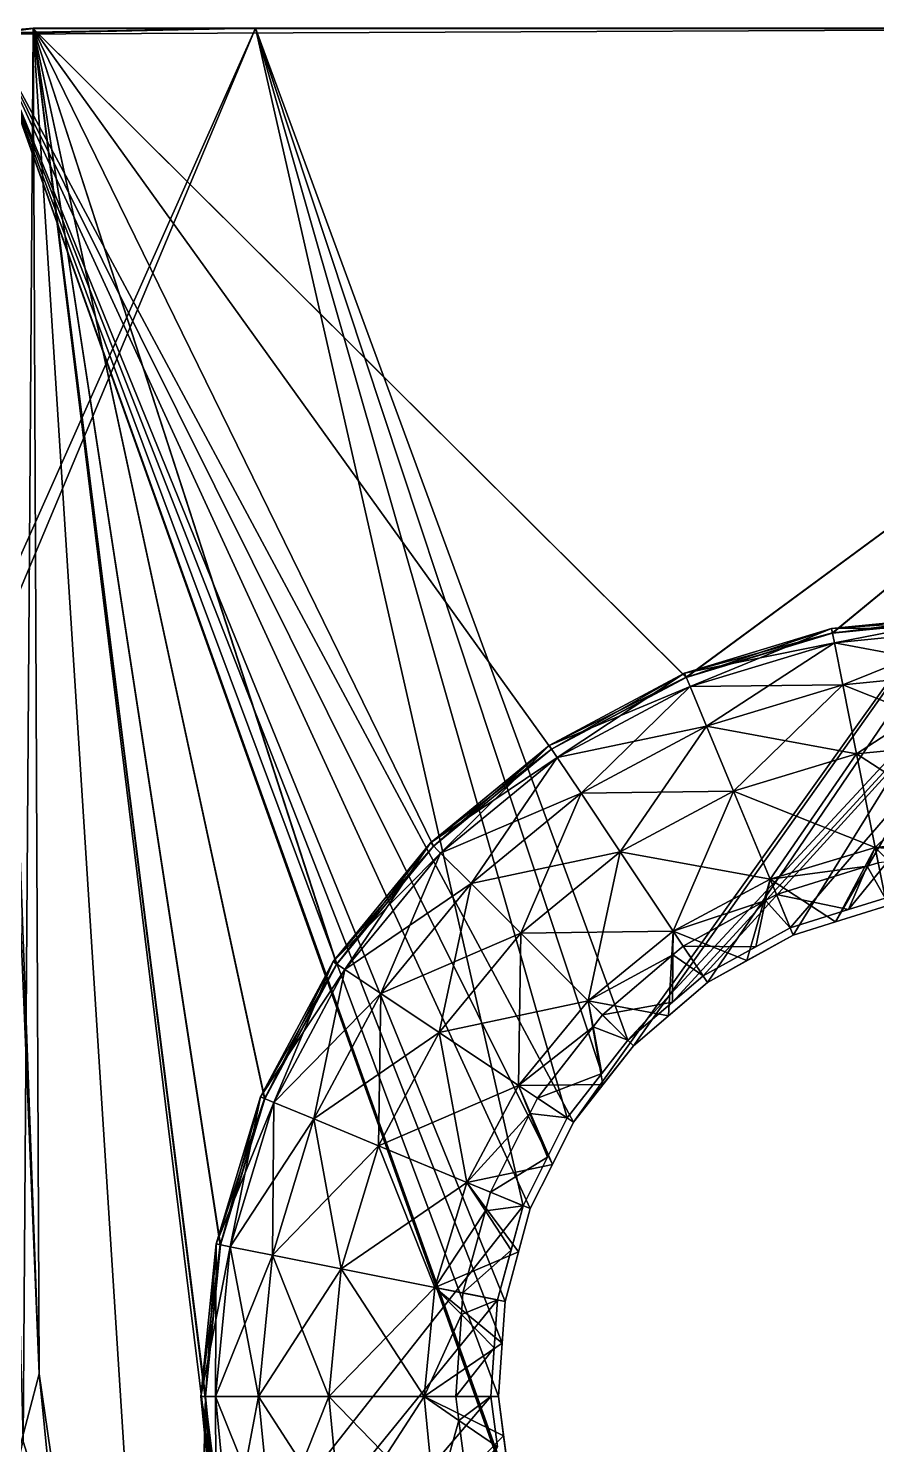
# Model space of a CAD drawing. Extents: x -4 to 137, y -13 to 10.
# Drawn here: x -1.235 to 0.442, y 0.952 to 3.754 of the extents above; entities that cross this region are included whole.
import ezdxf

# ---------------------------------------------------------------- set-up
doc = ezdxf.new("R2010")
doc.units = 0
doc.header["$MEASUREMENT"] = 0

msp = doc.modelspace()

# ---------------------------------------------------------------- linework, layer by layer
for points in [[(-0.222046, 0.683428, -18.233997), (-3.879623, -0.850135, -18.20723), (-1.31192, 3.742448, -18.287384)], [(-3.644165, -2.665047, -17.653316), (-3.475983, -2.665063, -17.653318), (-0.785675, 3.754222, -17.541269)], [(-1.367523, 3.741964, -17.541483), (-3.644165, -2.665047, -17.653316), (-0.785675, 3.754222, -17.541269)], [(-0.785675, 3.754222, -17.541269), (-3.475983, -2.665063, -17.653318), (-0.256714, 1.424779, -17.581928)], [(-1.348679, 3.74359, -17.541454), (-1.367523, 3.741964, -17.541483), (-0.785675, 3.754222, -17.541269)], [(-1.333725, 3.744881, -17.541431), (-1.348679, 3.74359, -17.541454), (-0.785675, 3.754222, -17.541269)], [(-1.225433, 3.754223, -16.880358), (-1.31192, 3.742449, -16.771122), (-1.341217, 3.744234, -17.501444)], [(-1.225433, 3.754223, -16.880358), (-1.341217, 3.744234, -17.501444), (-1.327164, 3.745446, -17.501421)], [(-1.225433, 3.754222, -17.541269), (-1.333725, 3.744881, -17.541431), (-0.785675, 3.754222, -17.541269)], [(-1.225433, 3.754222, -17.541269), (-1.225433, 3.754222, -17.501268), (-1.333725, 3.744881, -17.541431)], [(-1.327164, 3.745446, -17.501421), (-1.333725, 3.744881, -17.541431), (-1.225433, 3.754222, -17.501268)], [(-1.225433, 3.754223, -16.880358), (-1.327164, 3.745446, -17.501421), (-1.225433, 3.754222, -17.501268)], [(-1.225433, 3.754223, -16.880358), (-1.225433, 3.753818, -15.42322), (-1.31192, 3.742449, -16.771122)], [(-1.247559, 3.752314, -18.287565), (-1.225433, 3.754221, -18.2876), (-1.31192, 3.742448, -18.287384)], [(-1.225433, 3.754221, -18.2876), (1.389481, 3.75422, -18.2876), (-1.31192, 3.742448, -18.287384)], [(-1.31192, 3.742448, -18.884594), (-1.311905, 3.742153, -20.424633), (-1.225433, 3.75422, -18.975273)], [(-1.31192, 3.742448, -18.884594), (-1.225433, 3.75422, -18.975273), (-1.247559, 3.752314, -18.287565)], [(1.389481, 3.75422, -18.2876), (-0.157043, 1.589856, -18.249819), (-1.31192, 3.742448, -18.287384)], [(-1.311905, 3.742044, -15.423006), (-1.31192, 3.742449, -16.771122), (-1.225433, 3.753818, -15.42322)], [(-0.157043, 1.589856, -18.249819), (-0.198746, 1.506546, -18.248365), (-1.31192, 3.742448, -18.287384)], [(-0.198746, 1.506546, -18.248365), (-0.242584, 1.418923, -18.246836), (-1.31192, 3.742448, -18.287384)], [(-0.258209, 0.791403, -18.235882), (-0.222046, 0.683428, -18.233997), (-1.31192, 3.742448, -18.287384)], [(-0.242584, 1.418923, -18.246836), (-0.29248, 1.235486, -18.243633), (-1.31192, 3.742448, -18.287384)], [(-0.281357, 0.86057, -18.237089), (-0.258209, 0.791403, -18.235882), (-1.31192, 3.742448, -18.287384)], [(-0.29248, 1.235486, -18.243633), (-0.298141, 1.152504, -18.242186), (-1.31192, 3.742448, -18.287384)], [(-0.305328, 1.046923, -18.240343), (-0.281357, 0.86057, -18.237089), (-1.31192, 3.742448, -18.287384)], [(-0.298141, 1.152504, -18.242186), (-0.305328, 1.046923, -18.240343), (-1.31192, 3.742448, -18.287384)], [(-1.225433, 3.753922, -20.424419), (-1.225433, 3.75422, -18.975273), (-1.311905, 3.742153, -20.424633)], [(-1.311905, 3.742153, -20.424633), (-1.213882, 1.091756, -20.470886), (-1.225433, 3.753922, -20.424419)], [(-1.311905, 3.742044, -15.423006), (-1.225433, 3.753818, -15.42322), (-1.245728, 0.957903, -15.374417)], [(-1.311905, 3.742153, -20.424633), (-1.303055, 3.235027, -21.080412), (-1.213882, 1.091756, -20.470886)], [(-1.225433, 3.754221, -18.2876), (-1.247559, 3.752314, -18.287565), (-1.225433, 3.75422, -18.975273)], [(-1.225433, 3.753818, -15.42322), (-0.625565, -1.02499, -15.339806), (-1.245728, 0.957903, -15.374417)], [(1.808151, 3.753818, -15.42322), (-1.225433, 3.753818, -15.42322), (1.808151, 3.754223, -16.880358)], [(-1.225433, 3.754223, -16.880358), (1.808151, 3.754223, -16.880358), (-1.225433, 3.753818, -15.42322)], [(-0.628693, 3.754222, -17.501268), (1.808151, 3.754223, -16.880358), (-1.225433, 3.754222, -17.501268)], [(-1.225433, 3.754223, -16.880358), (-1.225433, 3.754222, -17.501268), (1.808151, 3.754223, -16.880358)], [(-0.785675, 3.754222, -17.541269), (-0.628693, 3.754222, -17.501268), (-1.225433, 3.754222, -17.541269)], [(-1.225433, 3.754222, -17.501268), (-1.225433, 3.754222, -17.541269), (-0.628693, 3.754222, -17.501268)], [(1.808151, 3.754221, -18.975273), (-1.225433, 3.75422, -18.975273), (1.808151, 3.753922, -20.424419)], [(1.808151, 3.754221, -18.975273), (1.808151, 3.754221, -18.2876), (-1.225433, 3.75422, -18.975273)], [(-1.225433, 3.75422, -18.975273), (1.389481, 3.75422, -18.2876), (-1.225433, 3.754221, -18.2876)], [(1.389481, 3.75422, -18.2876), (-1.225433, 3.75422, -18.975273), (1.808151, 3.754221, -18.2876)], [(-1.225433, 3.753922, -20.424419), (1.808151, 3.753922, -20.424419), (-1.225433, 3.75422, -18.975273)], [(-1.213882, 1.091756, -20.470886), (-0.931641, -0.850899, -20.504795), (-1.225433, 3.753922, -20.424419)], [(-1.225433, 3.753922, -20.424419), (-0.931641, -0.850899, -20.504795), (-0.885101, 1.046906, -20.464169)], [(-0.855484, 1.347416, -20.458923), (-1.225433, 3.753922, -20.424419), (-0.885101, 1.046906, -20.464169)], [(-0.767822, 1.636379, -20.453878), (-1.225433, 3.753922, -20.424419), (-0.855484, 1.347416, -20.458923)], [(-0.625458, 1.902688, -20.44923), (-1.225433, 3.753922, -20.424419), (-0.767822, 1.636379, -20.453878)], [(1.808151, 3.753922, -20.424419), (-1.225433, 3.753922, -20.424419), (0.065948, 2.470019, -20.439327)], [(-0.433868, 2.136111, -20.445156), (-1.225433, 3.753922, -20.424419), (-0.625458, 1.902688, -20.44923)], [(0.065948, 2.470019, -20.439327), (-1.225433, 3.753922, -20.424419), (-0.200409, 2.327674, -20.441813)], [(-0.200409, 2.327674, -20.441813), (-1.225433, 3.753922, -20.424419), (-0.433868, 2.136111, -20.445156)], [(1.808151, 3.753818, -15.42322), (0.065842, 2.470284, -15.400816), (-1.225433, 3.753818, -15.42322)], [(-1.225433, 3.753818, -15.42322), (-0.855743, 0.746367, -15.370725), (-0.625565, -1.02499, -15.339806)], [(0.065842, 2.470284, -15.400816), (-0.200546, 2.327915, -15.398331), (-1.225433, 3.753818, -15.42322)], [(-0.885361, 1.04693, -15.375971), (-0.855743, 0.746367, -15.370725), (-1.225433, 3.753818, -15.42322)], [(-0.200546, 2.327915, -15.398331), (-0.434036, 2.136318, -15.394986), (-1.225433, 3.753818, -15.42322)], [(-0.855743, 1.347491, -15.381218), (-0.885361, 1.04693, -15.375971), (-1.225433, 3.753818, -15.42322)], [(-0.434036, 2.136318, -15.394986), (-0.625687, 1.902857, -15.390911), (-1.225433, 3.753818, -15.42322)], [(-0.768066, 1.636503, -15.386262), (-0.855743, 1.347491, -15.381218), (-1.225433, 3.753818, -15.42322)], [(-0.625687, 1.902857, -15.390911), (-0.768066, 1.636503, -15.386262), (-1.225433, 3.753818, -15.42322)], [(1.808151, 3.754221, -17.541269), (1.808151, 3.754221, -17.501268), (-0.785675, 3.754222, -17.541269)], [(-0.628693, 3.754222, -17.501268), (-0.785675, 3.754222, -17.541269), (1.808151, 3.754221, -17.501268)], [(1.808151, 3.754221, -17.541269), (-0.785675, 3.754222, -17.541269), (-0.049683, 1.752104, -17.576216)], [(-0.049683, 1.752104, -17.576216), (-0.785675, 3.754222, -17.541269), (-0.100967, 1.686504, -17.57736)], [(-0.100967, 1.686504, -17.57736), (-0.785675, 3.754222, -17.541269), (-0.16983, 1.598401, -17.578899)], [(-0.16983, 1.598401, -17.578899), (-0.785675, 3.754222, -17.541269), (-0.256714, 1.424779, -17.581928)], [(1.808151, 3.754223, -16.880358), (-0.628693, 3.754222, -17.501268), (1.808151, 3.754221, -17.501268)], [(-0.038757, 1.741176, -18.25246), (-0.157043, 1.589856, -18.249819), (1.389481, 3.75422, -18.2876)], [(0.038406, 1.827324, -17.574903), (1.808151, 3.754221, -17.541269), (-0.049683, 1.752104, -17.576216)], [(0.107925, 1.866431, -18.254648), (-0.038757, 1.741176, -18.25246), (1.389481, 3.75422, -18.2876)], [(0.099319, 1.879327, -17.573996), (1.808151, 3.754221, -17.541269), (0.038406, 1.827324, -17.574903)], [(0.354904, 2.557956, -15.402346), (0.065842, 2.470284, -15.400816), (1.808151, 3.753818, -15.42322)], [(0.35495, 2.557675, -20.437798), (1.808151, 3.753922, -20.424419), (0.065948, 2.470019, -20.439327)], [(0.271301, 1.974499, -17.572334), (1.808151, 3.754221, -17.541269), (0.099319, 1.879327, -17.573996)], [(0.277252, 1.960124, -18.256283), (0.107925, 1.866431, -18.254648), (1.389481, 3.75422, -18.2876)], [(0.386856, 2.010692, -17.571703), (1.808151, 3.754221, -17.541269), (0.271301, 1.974499, -17.572334)], [(0.360687, 1.986261, -18.256739), (0.277252, 1.960124, -18.256283), (1.389481, 3.75422, -18.2876)], [(0.655502, 2.587557, -15.402863), (0.354904, 2.557956, -15.402346), (1.808151, 3.753818, -15.42322)], [(0.655502, 2.587274, -20.437281), (1.808151, 3.753922, -20.424419), (0.35495, 2.557675, -20.437798)], [(0.462326, 2.018096, -18.257294), (0.360687, 1.986261, -18.256739), (1.389481, 3.75422, -18.2876)], [(0.45929, 2.033376, -17.571306), (1.808151, 3.754221, -17.541269), (0.386856, 2.010692, -17.571703)], [(-1.275055, 0.858809, -21.131613), (-1.213882, 1.091756, -20.470886), (-1.303055, 3.235027, -21.080412)], [(0.655502, 2.596273, -16.208389), (0.353256, 2.566503, -16.208389), (0.655502, 2.587557, -15.402863)], [(0.353256, 2.566503, -16.208389), (0.655502, 2.596273, -16.208389), (0.35881, 2.538542, -16.560669)], [(0.353256, 2.566503, -19.629211), (0.655502, 2.596272, -19.629211), (0.35495, 2.557675, -20.437798)], [(0.655502, 2.596272, -19.629211), (0.353256, 2.566503, -19.629211), (0.655502, 2.567765, -19.276932)], [(0.354904, 2.557956, -15.402346), (0.655502, 2.587557, -15.402863), (0.353256, 2.566503, -16.208389)], [(0.655502, 2.587274, -20.437281), (0.35495, 2.557675, -20.437798), (0.655502, 2.596272, -19.629211)], [(0.655502, 2.567765, -16.560669), (0.35881, 2.538542, -16.560669), (0.655502, 2.596273, -16.208389)], [(0.062592, 2.478336, -19.629211), (0.353256, 2.566503, -19.629211), (0.065948, 2.470019, -20.439327)], [(0.353256, 2.566503, -19.629211), (0.062592, 2.478336, -19.629211), (0.35881, 2.538542, -19.276932)], [(0.353256, 2.566503, -16.208389), (0.062592, 2.478336, -16.208389), (0.354904, 2.557956, -15.402346)], [(0.062592, 2.478336, -16.208389), (0.353256, 2.566503, -16.208389), (0.073502, 2.452, -16.560669)], [(0.065842, 2.470284, -15.400816), (0.354904, 2.557956, -15.402346), (0.062592, 2.478336, -16.208389)], [(0.35495, 2.557675, -20.437798), (0.065948, 2.470019, -20.439327), (0.353256, 2.566503, -19.629211)], [(0.35881, 2.538542, -16.560669), (0.073502, 2.452, -16.560669), (0.353256, 2.566503, -16.208389)], [(0.35881, 2.538542, -19.276932), (0.655502, 2.567765, -19.276932), (0.353256, 2.566503, -19.629211)], [(0.655502, 2.567765, -19.276932), (0.35881, 2.538542, -19.276932), (0.655502, 2.482679, -18.930557)], [(0.35881, 2.538542, -16.560669), (0.655502, 2.567765, -16.560669), (0.375397, 2.455092, -16.907042)], [(0.655502, 2.48268, -16.907042), (0.375397, 2.455092, -16.907042), (0.655502, 2.567765, -16.560669)], [(0.073502, 2.452, -19.276932), (0.35881, 2.538542, -19.276932), (0.062592, 2.478336, -19.629211)], [(0.35881, 2.538542, -19.276932), (0.073502, 2.452, -19.276932), (0.375397, 2.455091, -18.930557)], [(0.073502, 2.452, -16.560669), (0.35881, 2.538542, -16.560669), (0.106064, 2.373387, -16.907042)], [(0.375397, 2.455092, -16.907042), (0.106064, 2.373387, -16.907042), (0.35881, 2.538542, -16.560669)], [(0.375397, 2.455091, -18.930557), (0.655502, 2.482679, -18.930557), (0.35881, 2.538542, -19.276932)], [(-0.205261, 2.335159, -19.629213), (0.062592, 2.478336, -19.629211), (-0.200409, 2.327674, -20.441813)], [(0.062592, 2.478336, -19.629211), (-0.205261, 2.335159, -19.629213), (0.073502, 2.452, -19.276932)], [(0.062592, 2.478336, -16.208389), (-0.205261, 2.335161, -16.208389), (0.065842, 2.470284, -15.400816)], [(-0.205261, 2.335161, -16.208389), (0.062592, 2.478336, -16.208389), (-0.189423, 2.311458, -16.560669)], [(-0.200546, 2.327915, -15.398331), (0.065842, 2.470284, -15.400816), (-0.205261, 2.335161, -16.208389)], [(0.065948, 2.470019, -20.439327), (-0.200409, 2.327674, -20.441813), (0.062592, 2.478336, -19.629211)], [(0.073502, 2.452, -16.560669), (-0.189423, 2.311458, -16.560669), (0.062592, 2.478336, -16.208389)], [(0.375397, 2.455092, -16.907042), (0.655502, 2.48268, -16.907042), (0.402527, 2.31875, -17.22821)], [(0.655502, 2.482679, -18.930557), (0.375397, 2.455091, -18.930557), (0.655502, 2.343666, -18.609388)], [(0.655502, 2.343667, -17.22821), (0.402527, 2.31875, -17.22821), (0.655502, 2.48268, -16.907042)], [(-0.189423, 2.311456, -19.276932), (0.073502, 2.452, -19.276932), (-0.205261, 2.335159, -19.629213)], [(0.073502, 2.452, -19.276932), (-0.189423, 2.311456, -19.276932), (0.106064, 2.373389, -18.930557)], [(-0.189423, 2.311458, -16.560669), (0.073502, 2.452, -16.560669), (-0.142151, 2.240712, -16.907042)], [(0.106064, 2.373387, -16.907042), (-0.142151, 2.240712, -16.907042), (0.073502, 2.452, -16.560669)], [(0.106064, 2.373389, -18.930557), (0.375397, 2.455091, -18.930557), (0.073502, 2.452, -19.276932)], [(0.106064, 2.373387, -16.907042), (0.375397, 2.455092, -16.907042), (0.159271, 2.244958, -17.22821)], [(0.375397, 2.455091, -18.930557), (0.106064, 2.373389, -18.930557), (0.402527, 2.318749, -18.609388)], [(0.402527, 2.31875, -17.22821), (0.159271, 2.244958, -17.22821), (0.375397, 2.455092, -16.907042)], [(0.402527, 2.318749, -18.609388), (0.655502, 2.343666, -18.609388), (0.375397, 2.455091, -18.930557)], [(-0.142151, 2.240711, -18.930557), (0.106064, 2.373389, -18.930557), (-0.189423, 2.311456, -19.276932)], [(0.106064, 2.373389, -18.930557), (-0.142151, 2.240711, -18.930557), (0.159271, 2.244958, -18.609388)], [(-0.142151, 2.240712, -16.907042), (0.106064, 2.373387, -16.907042), (-0.064926, 2.125126, -17.22821)], [(0.159271, 2.244958, -17.22821), (-0.064926, 2.125126, -17.22821), (0.106064, 2.373387, -16.907042)], [(0.159271, 2.244958, -18.609388), (0.402527, 2.318749, -18.609388), (0.106064, 2.373389, -18.930557)], [(-0.205261, 2.335161, -16.208389), (-0.440048, 2.142479, -16.208389), (-0.200546, 2.327915, -15.398331)], [(-0.440048, 2.142479, -16.208389), (-0.205261, 2.335161, -16.208389), (-0.419891, 2.122322, -16.560669)], [(-0.440048, 2.142479, -19.629211), (-0.205261, 2.335159, -19.629213), (-0.433868, 2.136111, -20.445156)], [(-0.205261, 2.335159, -19.629213), (-0.440048, 2.142479, -19.629211), (-0.189423, 2.311456, -19.276932)], [(-0.434036, 2.136318, -15.394986), (-0.200546, 2.327915, -15.398331), (-0.440048, 2.142479, -16.208389)], [(-0.200409, 2.327674, -20.441813), (-0.433868, 2.136111, -20.445156), (-0.205261, 2.335159, -19.629213)], [(-0.189423, 2.311458, -16.560669), (-0.419891, 2.122322, -16.560669), (-0.205261, 2.335161, -16.208389)], [(0.402527, 2.31875, -17.22821), (0.655502, 2.343667, -17.22821), (0.439362, 2.133589, -17.512297)], [(0.655502, 2.343666, -18.609388), (0.402527, 2.318749, -18.609388), (0.655502, 2.154879, -18.325302)], [(0.655502, 2.154879, -17.512299), (0.439362, 2.133589, -17.512297), (0.655502, 2.343667, -17.22821)], [(-0.419891, 2.122321, -19.276932), (-0.189423, 2.311456, -19.276932), (-0.440048, 2.142479, -19.629211)], [(-0.419891, 2.122322, -16.560669), (-0.189423, 2.311458, -16.560669), (-0.359726, 2.062156, -16.907042)], [(-0.189423, 2.311456, -19.276932), (-0.419891, 2.122321, -19.276932), (-0.142151, 2.240711, -18.930557)], [(-0.142151, 2.240712, -16.907042), (-0.359726, 2.062156, -16.907042), (-0.189423, 2.311458, -16.560669)], [(0.159271, 2.244958, -17.22821), (0.402527, 2.31875, -17.22821), (0.231522, 2.070539, -17.512299)], [(0.402527, 2.318749, -18.609388), (0.159271, 2.244958, -18.609388), (0.439362, 2.13359, -18.3253)], [(0.439362, 2.133589, -17.512297), (0.231522, 2.070539, -17.512299), (0.402527, 2.31875, -17.22821)], [(0.439362, 2.13359, -18.3253), (0.655502, 2.154879, -18.325302), (0.402527, 2.318749, -18.609388)], [(-0.064926, 2.125124, -18.609388), (0.159271, 2.244958, -18.609388), (-0.142151, 2.240711, -18.930557)], [(0.159271, 2.244958, -18.609388), (-0.064926, 2.125124, -18.609388), (0.231522, 2.070539, -18.325302)], [(-0.064926, 2.125126, -17.22821), (0.159271, 2.244958, -17.22821), (0.039963, 1.968153, -17.512299)], [(0.231522, 2.070539, -17.512299), (0.039963, 1.968153, -17.512299), (0.159271, 2.244958, -17.22821)], [(0.231522, 2.070539, -18.325302), (0.439362, 2.13359, -18.3253), (0.159271, 2.244958, -18.609388)], [(-0.359726, 2.062156, -18.930557), (-0.142151, 2.240711, -18.930557), (-0.419891, 2.122321, -19.276932)], [(-0.359726, 2.062156, -16.907042), (-0.142151, 2.240712, -16.907042), (-0.261429, 1.963858, -17.22821)], [(-0.142151, 2.240711, -18.930557), (-0.359726, 2.062156, -18.930557), (-0.064926, 2.125124, -18.609388)], [(-0.064926, 2.125126, -17.22821), (-0.261429, 1.963858, -17.22821), (-0.142151, 2.240712, -16.907042)], [(-0.440048, 2.142479, -16.208389), (-0.632736, 1.907694, -16.208389), (-0.434036, 2.136318, -15.394986)], [(-0.632736, 1.907694, -16.208389), (-0.440048, 2.142479, -16.208389), (-0.609024, 1.891858, -16.560669)], [(-0.625687, 1.902857, -15.390911), (-0.434036, 2.136318, -15.394986), (-0.632736, 1.907694, -16.208389)], [(-0.632721, 1.907694, -19.629213), (-0.440048, 2.142479, -19.629211), (-0.625458, 1.902688, -20.44923)], [(-0.440048, 2.142479, -19.629211), (-0.632721, 1.907694, -19.629213), (-0.419891, 2.122321, -19.276932)], [(-0.433868, 2.136111, -20.445156), (-0.625458, 1.902688, -20.44923), (-0.440048, 2.142479, -19.629211)], [(-0.419891, 2.122322, -16.560669), (-0.609024, 1.891858, -16.560669), (-0.440048, 2.142479, -16.208389)], [(0.231522, 2.070539, -18.325302), (0.360687, 1.986261, -18.256739), (0.439362, 2.13359, -18.3253)], [(0.439362, 2.133589, -17.512297), (0.423538, 2.096543, -17.530203), (0.231522, 2.070539, -17.512299)], [(0.462326, 2.018096, -18.257294), (0.439362, 2.13359, -18.3253), (0.360687, 1.986261, -18.256739)], [(0.439362, 2.133589, -17.512297), (0.445374, 2.103381, -17.530085), (0.423538, 2.096543, -17.530203)], [(0.439362, 2.13359, -18.3253), (0.548477, 2.026844, -18.257448), (0.655502, 2.154879, -18.325302)], [(0.655502, 2.154879, -17.512299), (0.633331, 2.122475, -17.529751), (0.439362, 2.133589, -17.512297)], [(0.439362, 2.13359, -18.3253), (0.462326, 2.018096, -18.257294), (0.548477, 2.026844, -18.257448)], [(0.445374, 2.103381, -17.530085), (0.439362, 2.133589, -17.512297), (0.633331, 2.122475, -17.529751)], [(-0.609024, 1.891856, -19.276932), (-0.419891, 2.122321, -19.276932), (-0.632721, 1.907694, -19.629213)], [(-0.609024, 1.891858, -16.560669), (-0.419891, 2.122322, -16.560669), (-0.538284, 1.844587, -16.907042)], [(-0.419891, 2.122321, -19.276932), (-0.609024, 1.891856, -19.276932), (-0.359726, 2.062156, -18.930557)], [(-0.359726, 2.062156, -16.907042), (-0.538284, 1.844587, -16.907042), (-0.419891, 2.122322, -16.560669)], [(-0.261429, 1.963858, -18.609388), (-0.064926, 2.125124, -18.609388), (-0.359726, 2.062156, -18.930557)], [(-0.261429, 1.963858, -17.22821), (-0.064926, 2.125126, -17.22821), (-0.127945, 1.830366, -17.512297)], [(-0.064926, 2.125124, -18.609388), (-0.261429, 1.963858, -18.609388), (0.039963, 1.968153, -18.325302)], [(0.039963, 1.968153, -17.512299), (-0.127945, 1.830366, -17.512297), (-0.064926, 2.125126, -17.22821)], [(0.039963, 1.968153, -18.325302), (0.231522, 2.070539, -18.325302), (-0.064926, 2.125124, -18.609388)], [(0.445374, 2.103381, -17.530085), (0.45929, 2.033376, -17.571306), (0.423538, 2.096543, -17.530203)], [(0.244034, 2.040326, -17.531185), (0.231522, 2.070539, -17.512299), (0.423538, 2.096543, -17.530203)], [(0.423538, 2.096543, -17.530203), (0.386856, 2.010692, -17.571703), (0.244034, 2.040326, -17.531185)], [(0.386856, 2.010692, -17.571703), (0.423538, 2.096543, -17.530203), (0.45929, 2.033376, -17.571306)], [(-0.538284, 1.844586, -18.930557), (-0.359726, 2.062156, -18.930557), (-0.609024, 1.891856, -19.276932)], [(-0.359726, 2.062156, -18.930557), (-0.538284, 1.844586, -18.930557), (-0.261429, 1.963858, -18.609388)], [(-0.538284, 1.844587, -16.907042), (-0.359726, 2.062156, -16.907042), (-0.422699, 1.767355, -17.22821)], [(-0.261429, 1.963858, -17.22821), (-0.422699, 1.767355, -17.22821), (-0.359726, 2.062156, -16.907042)], [(0.039963, 1.968153, -18.325302), (0.185898, 1.909573, -18.2554), (0.231522, 2.070539, -18.325302)], [(0.231522, 2.070539, -17.512299), (0.222672, 2.028508, -17.531391), (0.039963, 1.968153, -17.512299)], [(0.277252, 1.960124, -18.256283), (0.231522, 2.070539, -18.325302), (0.185898, 1.909573, -18.2554)], [(0.231522, 2.070539, -17.512299), (0.244034, 2.040326, -17.531185), (0.222672, 2.028508, -17.531391)], [(0.231522, 2.070539, -18.325302), (0.277252, 1.960124, -18.256283), (0.360687, 1.986261, -18.256739)], [(0.059845, 1.9384, -17.532965), (0.039963, 1.968153, -17.512299), (0.222672, 2.028508, -17.531391)], [(0.222672, 2.028508, -17.531391), (0.203415, 1.936931, -17.57299), (0.059845, 1.9384, -17.532965)], [(0.203415, 1.936931, -17.57299), (0.222672, 2.028508, -17.531391), (0.271301, 1.974499, -17.572334)], [(0.244034, 2.040326, -17.531185), (0.271301, 1.974499, -17.572334), (0.222672, 2.028508, -17.531391)], [(0.271301, 1.974499, -17.572334), (0.244034, 2.040326, -17.531185), (0.386856, 2.010692, -17.571703)], [(-0.422699, 1.767354, -18.609388), (-0.261429, 1.963858, -18.609388), (-0.538284, 1.844586, -18.930557)], [(-0.261429, 1.963858, -18.609388), (-0.422699, 1.767354, -18.609388), (-0.127945, 1.830365, -18.325302)], [(-0.422699, 1.767355, -17.22821), (-0.261429, 1.963858, -17.22821), (-0.265717, 1.662471, -17.512299)], [(-0.127945, 1.830366, -17.512297), (-0.265717, 1.662471, -17.512299), (-0.261429, 1.963858, -17.22821)], [(-0.127945, 1.830365, -18.325302), (0.039963, 1.968153, -18.325302), (-0.261429, 1.963858, -18.609388)], [(-0.127945, 1.830365, -18.325302), (0.030823, 1.800594, -18.253498), (0.039963, 1.968153, -18.325302)], [(0.039963, 1.968153, -17.512299), (0.039444, 1.920982, -17.533268), (-0.127945, 1.830366, -17.512297)], [(0.107925, 1.866431, -18.254648), (0.039963, 1.968153, -18.325302), (0.030823, 1.800594, -18.253498)], [(0.039963, 1.968153, -17.512299), (0.059845, 1.9384, -17.532965), (0.039444, 1.920982, -17.533268)], [(0.039963, 1.968153, -18.325302), (0.107925, 1.866431, -18.254648), (0.185898, 1.909573, -18.2554)], [(0.203415, 1.936931, -17.57299), (0.271301, 1.974499, -17.572334), (0.099319, 1.879327, -17.573996)], [(0.059845, 1.9384, -17.532965), (0.099319, 1.879327, -17.573996), (0.039444, 1.920982, -17.533268)], [(0.099319, 1.879327, -17.573996), (0.059845, 1.9384, -17.532965), (0.203415, 1.936931, -17.57299)], [(0.185898, 1.909573, -18.2554), (0.107925, 1.866431, -18.254648), (0.277252, 1.960124, -18.256283)], [(-0.775909, 1.639832, -19.629211), (-0.632721, 1.907694, -19.629213), (-0.767822, 1.636379, -20.453878)], [(-0.632721, 1.907694, -19.629213), (-0.775909, 1.639832, -19.629211), (-0.609024, 1.891856, -19.276932)], [(-0.632736, 1.907694, -16.208389), (-0.775909, 1.639833, -16.208389), (-0.625687, 1.902857, -15.390911)], [(-0.775909, 1.639833, -16.208389), (-0.632736, 1.907694, -16.208389), (-0.749573, 1.628924, -16.560669)], [(-0.625458, 1.902688, -20.44923), (-0.767822, 1.636379, -20.453878), (-0.632721, 1.907694, -19.629213)], [(-0.609024, 1.891858, -16.560669), (-0.749573, 1.628924, -16.560669), (-0.632736, 1.907694, -16.208389)], [(-0.099731, 1.802149, -17.535343), (-0.127945, 1.830366, -17.512297), (0.039444, 1.920982, -17.533268)], [(0.039444, 1.920982, -17.533268), (0.038406, 1.827324, -17.574903), (-0.099731, 1.802149, -17.535343)], [(0.038406, 1.827324, -17.574903), (0.039444, 1.920982, -17.533268), (0.099319, 1.879327, -17.573996)], [(-0.768066, 1.636503, -15.386262), (-0.625687, 1.902857, -15.390911), (-0.775909, 1.639833, -16.208389)], [(-0.749573, 1.628924, -19.276932), (-0.609024, 1.891856, -19.276932), (-0.775909, 1.639832, -19.629211)], [(-0.749573, 1.628924, -16.560669), (-0.609024, 1.891858, -16.560669), (-0.670959, 1.596363, -16.907042)], [(-0.609024, 1.891856, -19.276932), (-0.749573, 1.628924, -19.276932), (-0.538284, 1.844586, -18.930557)], [(-0.538284, 1.844587, -16.907042), (-0.670959, 1.596363, -16.907042), (-0.609024, 1.891858, -16.560669)], [(0.030823, 1.800594, -18.253498), (-0.038757, 1.741176, -18.25246), (0.107925, 1.866431, -18.254648)], [(-0.670959, 1.596363, -18.930557), (-0.538284, 1.844586, -18.930557), (-0.749573, 1.628924, -19.276932)], [(-0.670959, 1.596363, -16.907042), (-0.538284, 1.844587, -16.907042), (-0.542526, 1.543165, -17.22821)], [(-0.538284, 1.844586, -18.930557), (-0.670959, 1.596363, -18.930557), (-0.422699, 1.767354, -18.609388)], [(-0.422699, 1.767355, -17.22821), (-0.542526, 1.543165, -17.22821), (-0.538284, 1.844587, -16.907042)], [(-0.265717, 1.662469, -18.325302), (-0.127945, 1.830365, -18.325302), (-0.422699, 1.767354, -18.609388)], [(-0.127945, 1.830366, -17.512297), (-0.11821, 1.778497, -17.535755), (-0.265717, 1.662471, -17.512299)], [(-0.265717, 1.662469, -18.325302), (-0.098846, 1.664301, -18.25112), (-0.127945, 1.830365, -18.325302)], [(-0.127945, 1.830366, -17.512297), (-0.099731, 1.802149, -17.535343), (-0.11821, 1.778497, -17.535755)], [(-0.038757, 1.741176, -18.25246), (-0.127945, 1.830365, -18.325302), (-0.098846, 1.664301, -18.25112)], [(-0.127945, 1.830365, -18.325302), (-0.038757, 1.741176, -18.25246), (0.030823, 1.800594, -18.253498)], [(-0.049683, 1.752104, -17.576216), (-0.099731, 1.802149, -17.535343), (0.038406, 1.827324, -17.574903)], [(-0.099731, 1.802149, -17.535343), (-0.049683, 1.752104, -17.576216), (-0.11821, 1.778497, -17.535755)], [(-0.542526, 1.543165, -18.609388), (-0.422699, 1.767354, -18.609388), (-0.670959, 1.596363, -18.930557)], [(-0.542526, 1.543165, -17.22821), (-0.422699, 1.767355, -17.22821), (-0.368118, 1.470919, -17.512299)], [(-0.422699, 1.767354, -18.609388), (-0.542526, 1.543165, -18.609388), (-0.265717, 1.662469, -18.325302)], [(-0.265717, 1.662471, -17.512299), (-0.368118, 1.470919, -17.512299), (-0.422699, 1.767355, -17.22821)], [(-0.228409, 1.637539, -17.538216), (-0.265717, 1.662471, -17.512299), (-0.11821, 1.778497, -17.535755)], [(-0.11821, 1.778497, -17.535755), (-0.100967, 1.686504, -17.57736), (-0.228409, 1.637539, -17.538216)], [(-0.100967, 1.686504, -17.57736), (-0.11821, 1.778497, -17.535755), (-0.049683, 1.752104, -17.576216)], [(-0.098846, 1.664301, -18.25112), (-0.157043, 1.589856, -18.249819), (-0.038757, 1.741176, -18.25246)], [(-0.16983, 1.598401, -17.578899), (-0.228409, 1.637539, -17.538216), (-0.100967, 1.686504, -17.57736)], [(-0.368118, 1.470918, -18.3253), (-0.265717, 1.662469, -18.325302), (-0.542526, 1.543165, -18.609388)], [(-0.265717, 1.662471, -17.512299), (-0.243561, 1.60726, -17.538744), (-0.368118, 1.470919, -17.512299)], [(-0.368118, 1.470918, -18.3253), (-0.198746, 1.506546, -18.248365), (-0.265717, 1.662469, -18.325302)], [(-0.265717, 1.662469, -18.325302), (-0.157043, 1.589856, -18.249819), (-0.098846, 1.664301, -18.25112)], [(-0.265717, 1.662471, -17.512299), (-0.228409, 1.637539, -17.538216), (-0.243561, 1.60726, -17.538744)], [(-0.157043, 1.589856, -18.249819), (-0.265717, 1.662469, -18.325302), (-0.198746, 1.506546, -18.248365)], [(-0.775909, 1.639833, -16.208389), (-0.864075, 1.349186, -16.208389), (-0.768066, 1.636503, -15.386262)], [(-0.864075, 1.349186, -16.208389), (-0.775909, 1.639833, -16.208389), (-0.836105, 1.343624, -16.560669)], [(-0.855743, 1.347491, -15.381218), (-0.768066, 1.636503, -15.386262), (-0.864075, 1.349186, -16.208389)], [(-0.864059, 1.349186, -19.629211), (-0.775909, 1.639832, -19.629211), (-0.855484, 1.347416, -20.458923)], [(-0.775909, 1.639832, -19.629211), (-0.864059, 1.349186, -19.629211), (-0.749573, 1.628924, -19.276932)], [(-0.836105, 1.343625, -19.276932), (-0.749573, 1.628924, -19.276932), (-0.864059, 1.349186, -19.629211)], [(-0.767822, 1.636379, -20.453878), (-0.855484, 1.347416, -20.458923), (-0.775909, 1.639832, -19.629211)], [(-0.749573, 1.628924, -16.560669), (-0.836105, 1.343624, -16.560669), (-0.775909, 1.639833, -16.208389)], [(-0.749573, 1.628924, -19.276932), (-0.836105, 1.343625, -19.276932), (-0.670959, 1.596363, -18.930557)], [(-0.836105, 1.343624, -16.560669), (-0.749573, 1.628924, -16.560669), (-0.75267, 1.327026, -16.907042)], [(-0.670959, 1.596363, -16.907042), (-0.75267, 1.327026, -16.907042), (-0.749573, 1.628924, -16.560669)], [(-0.228409, 1.637539, -17.538216), (-0.16983, 1.598401, -17.578899), (-0.243561, 1.60726, -17.538744)], [(-0.321457, 1.451595, -17.541462), (-0.368118, 1.470919, -17.512299), (-0.243561, 1.60726, -17.538744)], [(-0.243561, 1.60726, -17.538744), (-0.208771, 1.520592, -17.580257), (-0.321457, 1.451595, -17.541462)], [(-0.208771, 1.520592, -17.580257), (-0.16983, 1.598401, -17.578899), (-0.256714, 1.424779, -17.581928)], [(-0.208771, 1.520592, -17.580257), (-0.243561, 1.60726, -17.538744), (-0.16983, 1.598401, -17.578899)], [(-0.75267, 1.327026, -18.930557), (-0.670959, 1.596363, -18.930557), (-0.836105, 1.343625, -19.276932)], [(-0.670959, 1.596363, -18.930557), (-0.75267, 1.327026, -18.930557), (-0.542526, 1.543165, -18.609388)], [(-0.75267, 1.327026, -16.907042), (-0.670959, 1.596363, -16.907042), (-0.616318, 1.299905, -17.22821)], [(-0.542526, 1.543165, -17.22821), (-0.616318, 1.299905, -17.22821), (-0.670959, 1.596363, -16.907042)], [(-0.616318, 1.299904, -18.609388), (-0.542526, 1.543165, -18.609388), (-0.75267, 1.327026, -18.930557)], [(-0.542526, 1.543165, -18.609388), (-0.616318, 1.299904, -18.609388), (-0.368118, 1.470918, -18.3253)], [(-0.616318, 1.299905, -17.22821), (-0.542526, 1.543165, -17.22821), (-0.431168, 1.263073, -17.512299)], [(-0.368118, 1.470919, -17.512299), (-0.431168, 1.263073, -17.512299), (-0.542526, 1.543165, -17.22821)], [(-0.256714, 1.424779, -17.581928), (-0.321457, 1.451595, -17.541462), (-0.208771, 1.520592, -17.580257)], [(-0.368118, 1.470918, -18.3253), (-0.242584, 1.418923, -18.246836), (-0.198746, 1.506546, -18.248365)], [(-0.431168, 1.263074, -18.325302), (-0.368118, 1.470918, -18.3253), (-0.616318, 1.299904, -18.609388)], [(-0.368118, 1.470919, -17.512299), (-0.331482, 1.414762, -17.542105), (-0.431168, 1.263073, -17.512299)], [(-0.431168, 1.263074, -18.325302), (-0.265747, 1.333728, -18.24535), (-0.368118, 1.470918, -18.3253)], [(-0.368118, 1.470919, -17.512299), (-0.321457, 1.451595, -17.541462), (-0.331482, 1.414762, -17.542105)], [(-0.242584, 1.418923, -18.246836), (-0.368118, 1.470918, -18.3253), (-0.265747, 1.333728, -18.24535)], [(-0.321457, 1.451595, -17.541462), (-0.256714, 1.424779, -17.581928), (-0.331482, 1.414762, -17.542105)], [(-0.256714, 1.424779, -17.581928), (-3.475983, -2.665063, -17.653318), (-0.307388, 1.238453, -17.585182)], [(-0.375732, 1.252045, -17.544945), (-0.431168, 1.263073, -17.512299), (-0.331482, 1.414762, -17.542105)], [(-0.331482, 1.414762, -17.542105), (-0.28064, 1.336834, -17.583464), (-0.375732, 1.252045, -17.544945)], [(-0.28064, 1.336834, -17.583464), (-0.331482, 1.414762, -17.542105), (-0.256714, 1.424779, -17.581928)], [(-0.28064, 1.336834, -17.583464), (-0.256714, 1.424779, -17.581928), (-0.307388, 1.238453, -17.585182)], [(-0.265747, 1.333728, -18.24535), (-0.29248, 1.235486, -18.243633), (-0.242584, 1.418923, -18.246836)], [(-0.893845, 1.046923, -19.629213), (-0.864059, 1.349186, -19.629211), (-0.885101, 1.046906, -20.464169)], [(-0.864059, 1.349186, -19.629211), (-0.893845, 1.046923, -19.629213), (-0.836105, 1.343625, -19.276932)], [(-0.864075, 1.349186, -16.208389), (-0.893845, 1.046922, -16.208389), (-0.855743, 1.347491, -15.381218)], [(-0.893845, 1.046922, -16.208389), (-0.864075, 1.349186, -16.208389), (-0.865341, 1.046922, -16.560669)], [(-0.885361, 1.04693, -15.375971), (-0.855743, 1.347491, -15.381218), (-0.893845, 1.046922, -16.208389)], [(-0.855484, 1.347416, -20.458923), (-0.885101, 1.046906, -20.464169), (-0.864059, 1.349186, -19.629211)], [(-0.836105, 1.343624, -16.560669), (-0.865341, 1.046922, -16.560669), (-0.864075, 1.349186, -16.208389)], [(-0.865341, 1.046924, -19.276932), (-0.836105, 1.343625, -19.276932), (-0.893845, 1.046923, -19.629213)], [(-0.836105, 1.343625, -19.276932), (-0.865341, 1.046924, -19.276932), (-0.75267, 1.327026, -18.930557)], [(-0.865341, 1.046922, -16.560669), (-0.836105, 1.343624, -16.560669), (-0.780243, 1.046923, -16.907042)], [(-0.780243, 1.046924, -18.930557), (-0.75267, 1.327026, -18.930557), (-0.865341, 1.046924, -19.276932)], [(-0.75267, 1.327026, -16.907042), (-0.780243, 1.046923, -16.907042), (-0.836105, 1.343624, -16.560669)], [(-0.75267, 1.327026, -18.930557), (-0.780243, 1.046924, -18.930557), (-0.616318, 1.299904, -18.609388)], [(-0.780243, 1.046923, -16.907042), (-0.75267, 1.327026, -16.907042), (-0.641235, 1.046922, -17.22821)], [(-0.616318, 1.299905, -17.22821), (-0.641235, 1.046922, -17.22821), (-0.75267, 1.327026, -16.907042)], [(-0.431168, 1.263074, -18.325302), (-0.29248, 1.235486, -18.243633), (-0.265747, 1.333728, -18.24535)], [(-0.307388, 1.238453, -17.585182), (-0.375732, 1.252045, -17.544945), (-0.28064, 1.336834, -17.583464)], [(-0.641235, 1.046923, -18.609388), (-0.616318, 1.299904, -18.609388), (-0.780243, 1.046924, -18.930557)], [(-0.641235, 1.046922, -17.22821), (-0.616318, 1.299905, -17.22821), (-0.452454, 1.046922, -17.512299)], [(-0.616318, 1.299904, -18.609388), (-0.641235, 1.046923, -18.609388), (-0.431168, 1.263074, -18.325302)], [(-0.431168, 1.263073, -17.512299), (-0.452454, 1.046922, -17.512299), (-0.616318, 1.299905, -17.22821)], [(-0.452454, 1.046924, -18.325302), (-0.431168, 1.263074, -18.325302), (-0.641235, 1.046923, -18.609388)], [(-0.452454, 1.046924, -18.325302), (-0.298141, 1.152504, -18.242186), (-0.431168, 1.263074, -18.325302)], [(-0.431168, 1.263073, -17.512299), (-0.378632, 1.209378, -17.545689), (-0.452454, 1.046922, -17.512299)], [(-0.29248, 1.235486, -18.243633), (-0.431168, 1.263074, -18.325302), (-0.298141, 1.152504, -18.242186)], [(-0.431168, 1.263073, -17.512299), (-0.375732, 1.252045, -17.544945), (-0.378632, 1.209378, -17.545689)], [(-0.307388, 1.238453, -17.585182), (-3.475983, -2.665063, -17.653318), (-0.32045, 1.046922, -17.588524)], [(-0.375732, 1.252045, -17.544945), (-0.307388, 1.238453, -17.585182), (-0.378632, 1.209378, -17.545689)], [(-0.313889, 1.143196, -17.586843), (-0.378632, 1.209378, -17.545689), (-0.307388, 1.238453, -17.585182)], [(-0.313889, 1.143196, -17.586843), (-0.307388, 1.238453, -17.585182), (-0.32045, 1.046922, -17.588524)], [(-0.389725, 1.046922, -17.548525), (-0.452454, 1.046922, -17.512299), (-0.378632, 1.209378, -17.545689)], [(-0.378632, 1.209378, -17.545689), (-0.313889, 1.143196, -17.586843), (-0.389725, 1.046922, -17.548525)], [(-0.452454, 1.046924, -18.325302), (-0.305328, 1.046923, -18.240343), (-0.298141, 1.152504, -18.242186)], [(-0.32045, 1.046922, -17.588524), (-0.389725, 1.046922, -17.548525), (-0.313889, 1.143196, -17.586843)], [(-1.275055, 0.858809, -21.131613), (-1.002457, -1.038399, -21.124001), (-1.213882, 1.091756, -20.470886)], [(-0.931641, -0.850899, -20.504795), (-1.213882, 1.091756, -20.470886), (-1.002457, -1.038399, -21.124001)], [(-0.32045, 1.046922, -17.588524), (-3.475983, -2.665063, -17.653318), (-0.307724, 0.947896, -17.590254)], [(-0.885101, 1.046906, -20.464169), (-0.931641, -0.850899, -20.504795), (-0.855499, 0.746395, -20.469414)], [(-0.893845, 1.046922, -16.208389), (-0.864059, 0.744659, -16.208389), (-0.885361, 1.04693, -15.375971)], [(-0.893845, 1.046923, -19.629213), (-0.864075, 0.744659, -19.629213), (-0.865341, 1.046924, -19.276932)], [(-0.885101, 1.046906, -20.464169), (-0.855499, 0.746395, -20.469414), (-0.893845, 1.046923, -19.629213)], [(-0.864075, 0.744659, -19.629213), (-0.893845, 1.046923, -19.629213), (-0.855499, 0.746395, -20.469414)], [(-0.864059, 0.744659, -16.208389), (-0.893845, 1.046922, -16.208389), (-0.836105, 0.750221, -16.560669)], [(-0.865341, 1.046922, -16.560669), (-0.836105, 0.750221, -16.560669), (-0.893845, 1.046922, -16.208389)], [(-0.855743, 0.746367, -15.370725), (-0.885361, 1.04693, -15.375971), (-0.864059, 0.744659, -16.208389)], [(-0.836105, 0.750221, -19.276932), (-0.865341, 1.046924, -19.276932), (-0.864075, 0.744659, -19.629213)], [(-0.865341, 1.046924, -19.276932), (-0.836105, 0.750221, -19.276932), (-0.780243, 1.046924, -18.930557)], [(-0.780243, 1.046923, -16.907042), (-0.75267, 0.76682, -16.907042), (-0.865341, 1.046922, -16.560669)], [(-0.836105, 0.750221, -16.560669), (-0.865341, 1.046922, -16.560669), (-0.75267, 0.76682, -16.907042)], [(-0.75267, 0.766821, -18.930557), (-0.780243, 1.046924, -18.930557), (-0.836105, 0.750221, -19.276932)], [(-0.780243, 1.046924, -18.930557), (-0.75267, 0.766821, -18.930557), (-0.641235, 1.046923, -18.609388)], [(-0.75267, 0.76682, -16.907042), (-0.780243, 1.046923, -16.907042), (-0.616318, 0.79394, -17.22821)], [(-0.641235, 1.046922, -17.22821), (-0.616318, 0.79394, -17.22821), (-0.780243, 1.046923, -16.907042)], [(-0.616318, 0.79394, -18.609388), (-0.641235, 1.046923, -18.609388), (-0.75267, 0.766821, -18.930557)], [(-0.641235, 1.046923, -18.609388), (-0.616318, 0.79394, -18.609388), (-0.452454, 1.046924, -18.325302)], [(-0.452454, 1.046922, -17.512299), (-0.431168, 0.830771, -17.512297), (-0.641235, 1.046922, -17.22821)], [(-0.616318, 0.79394, -17.22821), (-0.641235, 1.046922, -17.22821), (-0.431168, 0.830771, -17.512297)], [(-0.431168, 0.830772, -18.3253), (-0.452454, 1.046924, -18.325302), (-0.616318, 0.79394, -18.609388)], [(-0.431168, 0.830772, -18.3253), (-0.29538, 0.969566, -18.238993), (-0.452454, 1.046924, -18.325302)], [(-0.305328, 1.046923, -18.240343), (-0.452454, 1.046924, -18.325302), (-0.29538, 0.969566, -18.238993)], [(-0.452454, 1.046922, -17.512299), (-0.389725, 1.046922, -17.548525), (-0.383667, 0.99986, -17.549347)], [(-0.452454, 1.046922, -17.512299), (-0.383667, 0.99986, -17.549347), (-0.431168, 0.830771, -17.512297)], [(-0.389725, 1.046922, -17.548525), (-0.32045, 1.046922, -17.588524), (-0.383667, 0.99986, -17.549347)], [(-0.307724, 0.947896, -17.590254), (-0.383667, 0.99986, -17.549347), (-0.32045, 1.046922, -17.588524)], [(-0.29538, 0.969566, -18.238993), (-0.281357, 0.86057, -18.237089), (-0.305328, 1.046923, -18.240343)], [(-0.363632, 0.844204, -17.552063), (-0.431168, 0.830771, -17.512297), (-0.383667, 0.99986, -17.549347)], [(-0.383667, 0.99986, -17.549347), (-0.307724, 0.947896, -17.590254), (-0.363632, 0.844204, -17.552063)], [(-1.245728, 0.957903, -15.374417), (-0.625565, -1.02499, -15.339806), (-1.333801, 0.585668, -14.459228)], [(-0.431168, 0.830772, -18.3253), (-0.281357, 0.86057, -18.237089), (-0.29538, 0.969566, -18.238993)]]:
    msp.add_3dface(points)

doc.saveas('drawing.dxf')
